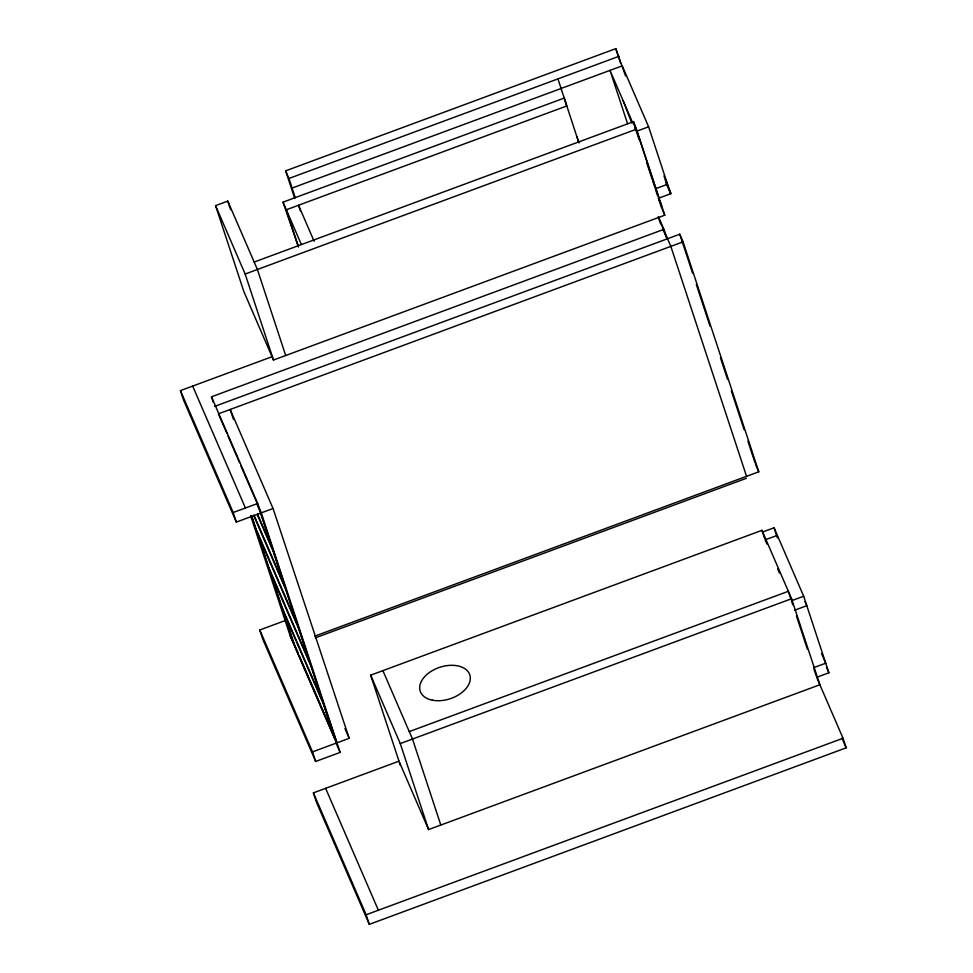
<?xml version="1.0" encoding="UTF-8"?>
<svg xmlns="http://www.w3.org/2000/svg" width="973" height="973" viewBox="0 0 973 973"><rect width="100%" height="100%" fill="white"/><g stroke="black" fill="none" stroke-linecap="round" stroke-linejoin="round"><path stroke-width="1.46" d="M294.661 198.249L285.636 170.847L615.787 48.65L625.554 75.906M634.591 127.171L636.391 131.331L633.228 121.747L636.451 129.19L664.766 215.203L273.486 360.034L243.882 291.645L215.568 205.631L227.791 201.095L257.395 269.497L285.709 355.51M285.636 170.847L288.932 178.473L619.083 56.264M292.082 188.057L622.234 65.848L648.614 126.806L670.665 193.761L665.86 182.681M298.383 246.838L283.009 202.165L564.255 98.066L566.748 105.972L286.305 209.779L298.456 246.68M254.172 262.053L633.703 121.576L658.903 198.115M215.568 205.631L245.16 274.021L636.451 129.19M636.853 131.148L648.614 126.806M661.555 207.76L658.429 198.285L671.127 193.591L665.131 179.737M285.393 620.494L259.767 629.981L312.515 751.886L349.185 738.312L273.048 508.514L236.342 522.1L183.593 400.195L180.443 390.611L272.489 356.544M213.294 402.275L211.494 396.802L663.914 229.336L667.077 238.92L662.881 229.227M214.644 406.386L679.774 234.225L683.07 241.839L758.77 471.796L314.875 636.099M683.07 241.839L218.414 413.829L226.867 433.362M180.443 390.611L233.192 512.516L257.65 503.467L336.512 743.007L290.343 636.342L250.608 515.605M290.343 636.342L294.114 643.785L251.533 516.043M315.313 637.85L746.4 478.29M400.341 765.289L370.664 675.165L761.956 530.334L791.56 598.736L819.874 684.749L428.582 829.58L398.991 761.178L313.391 792.861L316.541 802.445L369.302 924.35L846.182 747.836L843.032 738.252L816.651 677.305L828.874 672.781L803.686 596.23L774.046 527.767L762.662 531.988M259.767 629.981L262.917 639.565L315.678 761.458L340.124 752.409L261.275 512.868L240.745 465.447M409.268 731.599L788.337 591.292L791.013 599.404M370.664 675.165L400.268 743.567L791.56 598.736M803.686 596.23L791.45 600.755L792.788 604.817M794.576 610.229L806.799 605.705L804.999 601.545M813.501 667.721L825.724 663.197L821.528 653.503M313.391 792.861L366.14 914.766L843.032 738.252M663.939 175.979L667.539 184.286L655.315 188.823L657.541 195.585M632.791 123.012L610.01 70.372L627.512 123.559M631.745 122.902L623.194 100.851M658.429 198.285L661.652 205.741M662.09 209L664.766 215.203M658.526 216.87L663.914 229.336M660.947 223.51L670.835 246.364L746.546 476.32M755.474 464.182L758.77 471.796M826.478 667.235L828.874 672.781M766.87 543.968L765.082 539.808L777.342 535.393M777.67 568.901L779.47 573.061M841.986 738.142L846.182 747.836M314.121 241.268L298.541 205.254L300.414 210.934M283.009 202.165L301.302 244.405M382.9 670.64L412.491 739.042L440.818 825.055M273.048 508.514L230.187 409.463L233.52 419.521M211.494 396.802L257.65 503.467M228.071 436.147L239.54 462.649M257.176 504.671L260.8 513.051M257.468 513.951L271.808 547.069L260.764 513.537M257.261 514.595L273.389 551.861L284.42 585.393L253.965 515.009M253.746 515.654L286.001 590.185L297.045 623.729L255.826 528.485L251.691 515.909M344.953 728.546L349.185 738.312M192.666 386.086L245.415 507.991M294.722 645.184L298.346 653.552M299.55 656.337L320.676 705.17M321.881 707.955L336.974 742.825L323.887 704.683M335.928 742.715L340.124 752.409M325.614 788.337L378.375 910.241M679.774 234.225L692.545 273.024M696.327 284.517L710.047 326.198M720.458 357.821L727.561 379.385M731.343 390.878L744.114 429.689M747.909 441.183L754.999 462.734M774.046 527.767L777.366 537.862M615.787 48.65L620.531 63.075M796.461 615.982L807.347 649.04M813.951 669.096L816.201 675.931M636.841 132.693L639.091 139.54M646.546 162.199L652.153 179.239M652.603 180.601L654.865 187.448M761.956 530.334L764.632 538.458M658.222 216.833L660.485 223.681M557.943 78.898L578.899 142.885L576.867 136.39M288.932 178.473L295.245 197.628M227.791 201.095L230.637 209.754M400.268 743.567L428.582 829.58M245.16 274.021L273.486 360.034M312.515 751.886L315.678 761.458M366.14 914.766L369.302 924.35M233.192 512.516L236.342 522.1M298.614 628.522L257.407 533.277L268.451 566.809L309.657 662.054L298.614 628.522M311.238 666.846L270.02 571.601L281.063 605.145L322.282 700.378L311.238 666.846M323.851 705.17L282.644 609.937L293.676 643.469L334.894 738.702L323.851 705.17M432.365 700.183A26.101 16.565 -18.2 0 0 470.324 678.217A26.101 16.565 -18.2 0 0 432.292 670.64A26.101 16.565 -18.2 0 0 432.365 700.183"/></g></svg>
